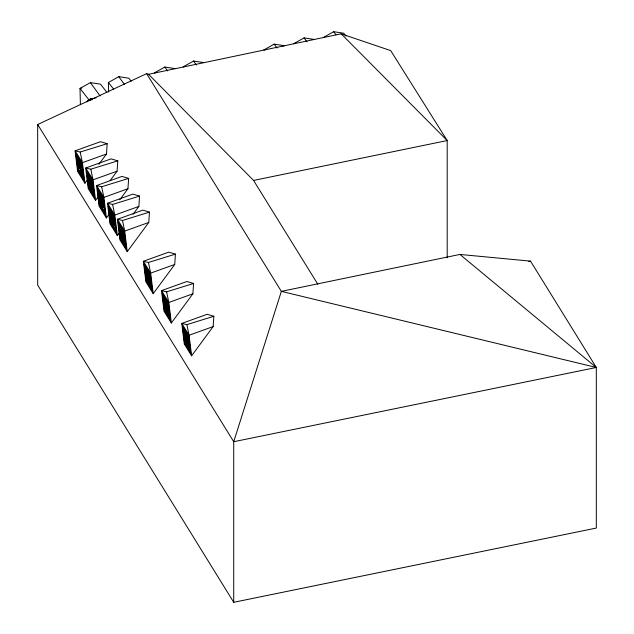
<?xml version="1.0" encoding="UTF-8"?>
<svg xmlns="http://www.w3.org/2000/svg" width="634" height="634" viewBox="0 0 634 634"><rect width="100%" height="100%" fill="white"/><g stroke="black" fill="none" stroke-linecap="round" stroke-linejoin="round"><path stroke-width="0.95" d="M98.912 164.277L106.48 154.014L107.178 143.688L100.497 141.707L75.105 150.837L77.633 171.394L84.948 183.226L87.27 180.064M110.102 180.65L117.092 171.18L117.789 160.854L111.101 158.872L85.717 168.002L88.245 188.56L95.552 200.392L97.882 197.229M119.786 199.781L127.933 188.726L128.639 178.4L121.95 176.426L96.558 185.556L99.094 206.113L106.401 217.938L109.31 213.991M133.045 214.308L138.862 206.415L139.567 196.088L132.878 194.107L107.487 203.245L110.023 223.794L117.33 235.626L119.66 232.464M148.776 222.447L149.473 212.121L142.793 210.139L117.401 219.277L119.929 239.834L127.244 251.658L148.776 222.447L124.708 231.109L127.244 251.658M174.73 264.457L175.436 254.123L168.747 252.15L143.355 261.279L145.891 281.837L153.198 293.661L174.73 264.457L150.67 273.111L153.198 293.661M192.879 293.804L193.576 283.477L186.887 281.504L161.496 290.634L164.032 311.191L171.338 323.015L192.879 293.804L168.81 302.466L171.338 323.015M213.143 326.597L213.84 316.271L207.159 314.298L181.768 323.427L184.296 343.985L191.611 355.809L213.143 326.597L189.075 335.259L191.611 355.809M87.016 101.923L88.784 99.601L96.083 97.826M106.821 92.255L100.465 84.156L90.385 82.626L80.011 88.435L80.407 104.705M108.644 92.057L108.406 82.491L118.78 76.682L128.861 78.212L131.175 81.152M174.889 68.575L164.816 67.045L154.434 72.855L156.297 72.466M203.601 62.56L193.528 61.038L183.155 66.847L185.009 66.459M282.431 46.06L284.294 45.672L274.213 44.142L263.839 49.951L265.701 49.563M314.155 39.419L304.082 37.897L293.708 43.698L295.563 43.31M323.292 37.509L333.666 31.7L343.739 33.222L346.053 36.17M233.724 602.3L233.724 441.716L281.345 291.363L459.927 254.44L530.515 261.137L596.317 367.474L596.317 528.059L233.724 602.3L37.683 285.094L37.683 124.518L146.628 73.647L148.586 74.305L253.568 180.436L317.824 284.254M77.015 156.376L81.802 163.723L83.474 178.693L78.37 170.435L76.698 155.465M79.599 159.594L79.131 159.8L79.686 164.301L80.153 164.095M77.594 161.076L78.061 160.87L80.177 164.293L79.71 164.499L80.423 168.937M79.955 160.172L79.488 160.378L80.043 164.88L82.182 168.509L82.658 168.303M81.604 163.802L82.079 163.596M78.172 165.775L78.64 165.569L80.336 168.311M80.043 164.88L79.646 160.307M81.921 167.756C77.863 159.713 80.962 172.234 82.761 173.209L83.236 173.003M81.001 173.645L80.288 169.207L80.764 169.001M78.37 170.435L78.069 166.639M78.727 170.284L78.331 165.712L80.019 168.454M80.621 169.587L80.225 165.014M81.96 170.95L81.12 169.579L80.645 169.785L81.2 174.287L81.675 174.081M82.737 173.011L83.212 172.805M94.244 195.795L88.982 187.601L87.302 172.63L92.405 180.888L93.927 194.884M83.316 177.718L81.358 174.215L80.803 169.714L82.919 173.145M89.743 176.965L90.21 176.759M90.876 186.174L88.911 182.679L88.356 178.178L90.48 181.601L88.174 178.043L88.649 177.837M90.369 180.777L88.673 178.035L88.197 178.241L88.752 182.75L91.058 186.301L88.784 182.949L89.339 187.45L89.806 187.244M90.297 181.475L88.332 177.98L87.777 173.47M92.215 180.975L92.683 180.769M88.752 182.75L89.228 182.544M93.349 190.176L91.391 186.681L90.836 182.18L92.952 185.603L90.654 182.053L91.122 181.847L92.398 183.9M92.77 185.477C90.353 184.431 89.41 169.635 90.654 182.053M88.982 187.601L88.221 180.08M93.658 194.131L91.97 191.389L91.415 186.879L93.531 190.311L91.391 186.681M91.724 186.745L91.256 186.951L91.811 191.452L92.279 191.246M91.454 190.874L89.489 187.379L88.934 182.877M105.093 213.341L99.831 205.154L98.151 190.184M101.06 194.313L100.584 194.519L101.139 199.021L101.614 198.814M100.814 194.733L102.581 209.038L104.903 212.794L103.255 198.442L98.627 191.024L99.023 195.597L101.163 199.219L101.717 203.72L99.76 200.225L99.205 195.724L101.321 199.147M99.047 195.795L99.522 195.589L100.362 196.96M100.941 195.098L101.416 194.892L101.638 196.691M101.163 199.219L101.638 199.013M103.057 198.521L103.532 198.315L97.359 188.433L99.443 205.321L105.569 215.227L103.485 198.339M100.077 200.09L99.601 200.296C105.173 209.513 101.266 212.247 99.784 200.423L101.741 203.926M99.625 200.495L100.101 200.289L101.789 203.031M101.099 195.026C98.761 197.158 108.137 209.854 101.519 199.797M103.611 203.023L101.654 199.528M99.831 205.154L99.641 202.286M102.55 204.093L102.074 204.299L104.372 207.857L102.098 204.497M104.198 207.73L102.233 204.235L101.678 199.726M102.653 209.006L102.256 204.433M108.921 207.936L114.183 216.123L115.863 231.093L110.76 222.835L108.921 207.936L114.065 216.178L115.863 231.093M109.555 208.705L109.951 213.278L112.091 216.907L112.567 216.701M104.776 212.43L102.811 208.935M111.988 211.994L111.513 212.2L113.351 226.473L111.029 222.716L109.08 207.865M109.951 213.278L110.427 213.072M110.451 213.27L109.975 213.476L110.53 217.985L112.678 221.607L113.145 221.401L111.029 217.977L110.554 218.183L111.108 222.685L111.584 222.479L113.28 225.221M112.028 212.715L112.424 217.288L114.572 220.909L115.039 220.703M112.067 216.709L112.543 216.503M113.993 216.21L114.461 216.004M110.53 217.985L111.005 217.779L111.853 219.15M112.424 217.288L112.9 217.082L113.748 218.453M112.646 221.409L113.121 221.203M114.548 220.711L115.016 220.505M110.76 222.835L116.022 231.03M115.618 225.411L115.15 225.617L113.01 221.987L113.478 221.781L115.174 224.523M115.198 224.721L113.502 221.979L113.034 222.185L113.589 226.687L113.185 222.114L114.881 224.856M115.126 225.411L113.161 221.916L112.606 217.414L114.73 220.838M125.928 247.062L120.666 238.875L118.835 223.968L124.098 232.163L124.454 236.744L123.899 232.242L124.375 232.036M121.894 228.034L121.427 228.24L121.982 232.741L120.016 229.246L119.311 224.808L119.866 229.318L122.005 232.94L122.719 237.378L120.595 233.946L120.04 229.445L120.444 234.017L122.584 237.647L123.139 242.148L121.181 238.653L120.626 234.144L122.584 237.647M122.005 232.94L120.04 229.445M120.444 234.017L120.912 233.811L122.18 235.864M124.478 236.942L122.52 233.447C124.002 245.271 127.91 242.537 122.338 233.32L122.806 233.114L124.082 235.166M120.666 238.875L118.994 223.905M121.49 238.511L121.023 238.717L120.468 234.215L120.935 234.009L122.211 236.07M125.77 246.087L125.056 241.649L123.075 237.956M123.416 238.012L122.941 238.218L123.495 242.727L123.971 242.521L125.239 244.573M125.056 241.649L123.099 238.154L123.654 242.656L125.35 245.398M148.514 279.451L146.557 275.956L146.002 271.447C152.303 281.884 143.054 268.499 145.424 266.748L150.052 274.165L151.732 289.136L146.628 280.878L144.948 265.908M147.381 270.243L147.857 270.036M145.82 271.32L146.296 271.114M147.936 274.744L145.978 271.249L145.424 266.748M150.052 274.165L150.417 278.754L148.451 275.259L147.738 270.821L148.293 275.322L150.44 278.952L150.995 283.453L149.03 279.959L148.324 275.521L148.879 280.03L151.019 283.652L151.574 288.153L149.608 284.658L149.053 280.157L151.019 283.652M148.832 283.398L147.136 280.656L146.581 276.155L148.697 279.578L146.399 276.02L146.874 275.814M146.898 276.012L146.422 276.218L146.977 280.727L147.453 280.521M150.44 278.952L148.475 275.457M146.628 280.878L145.067 266.835M149.37 280.022L148.903 280.228L149.458 284.729L149.925 284.523M162.938 295.325L168.081 303.567L169.872 318.49L164.769 310.232L163.089 295.262M168.192 303.52L163.564 296.102L163.96 300.674L166.108 304.296L166.576 304.09L164.46 300.667M165.529 299.597L167.519 314.115L169.841 317.872M163.96 300.674L163.564 296.102M166.259 304.233C161.662 295.024 164.626 307.387 166.687 309.004L167.154 308.798L165.886 306.737M166.037 300.104L166.441 304.677L168.581 308.306L169.048 308.1M166.084 304.098L166.552 303.892L164.856 301.15M168.002 303.599L168.47 303.393M164.539 305.374L165.014 305.168L164.792 303.369M166.845 308.932L164.721 305.509L165.117 310.081L165.593 309.875L165.371 308.069M166.441 304.677L166.908 304.471L166.687 302.672M168.739 308.235C164.135 299.026 167.099 311.389 169.159 313.006L169.627 312.8L167.511 309.376L167.043 309.582L167.598 314.084L168.065 313.878L170.181 317.301L169.714 317.507M166.663 308.806L167.13 308.599M168.557 308.108L169.024 307.902M164.769 310.232L170.031 318.419M167.019 309.384L167.487 309.178L167.265 307.371M167.241 313.505L165.276 310.01L164.721 305.509M169.135 312.808L169.603 312.602M183.202 328.119L188.464 336.313L190.137 351.284L185.033 343.026L183.202 328.119L188.346 336.361L190.137 351.284M183.828 328.895L184.232 333.468L186.372 337.09L186.84 336.884L185.992 335.513M184.232 333.468L183.939 329.791M186.531 337.026C181.926 327.81 184.89 340.181 186.951 341.797L187.418 341.591M186.309 332.898L186.705 337.47L188.845 341.1L189.32 340.886L187.196 337.462L186.729 337.668L187.284 342.17L189.423 345.799L189.899 345.593M186.348 336.892L186.816 336.686M188.266 336.392L188.742 336.186L182.568 326.304L184.645 343.192L190.771 353.098L188.694 336.21M184.811 338.168L185.279 337.962L185.057 336.163M185.302 338.16L184.835 338.366L185.39 342.875L185.857 342.661L186.705 344.032M186.705 337.47L187.173 337.264L186.951 335.465M186.927 341.599L187.395 341.385M188.821 340.894L189.297 340.688L187.173 337.264M185.033 343.026L190.295 351.212M187.284 342.17L187.751 341.964M187.783 342.162L187.307 342.376L187.862 346.877L190.105 350.665M187.505 346.299L187.973 346.093M189.4 345.601L189.875 345.395M189.582 345.728L187.466 342.305L187.862 346.877L185.952 332.319L187.632 346.663L185.31 342.907L183.551 328.602M189.978 350.301L188.021 346.806M106.48 154.014L82.412 162.669L84.948 183.226M117.092 171.18L93.024 179.834L95.552 200.392M127.933 188.726L103.873 197.388L106.401 217.938M138.862 206.415L114.802 215.069L117.33 235.626M80.201 152.033L82.412 162.669L75.105 150.837L80.201 152.033L107.178 143.688M90.813 169.199L93.024 179.834L85.717 168.002L90.813 169.199L117.789 160.854M101.654 186.753L103.873 197.388L96.558 185.556L101.654 186.753L128.639 178.4M112.59 204.441L114.802 215.069L107.487 203.245L112.59 204.441L139.567 196.088M122.497 220.473L124.708 231.109L117.401 219.277L122.497 220.473L149.473 212.121M148.459 262.476L150.67 273.111L143.355 261.279L148.459 262.476L175.436 254.123M166.599 291.83L168.81 302.466L161.496 290.634L166.599 291.83L193.576 283.477M186.864 324.624L189.075 335.259L181.768 323.427L186.864 324.624L213.84 316.271M81.873 88.047L80.011 88.435L88.784 99.601L92.588 98.936M148.586 74.305L341.179 33.816L390.702 50.609L447.192 140.55L447.192 257.784M87.682 100.537L90.393 100.188L87.857 100.719M87.738 100.592L90.274 100.061M88.705 100.751L90.226 100.212M253.568 180.436L447.192 140.55L341.179 33.816M528.582 261.533L530.515 261.137M459.927 254.44L596.317 367.474L233.724 441.716L37.683 124.518M596.317 367.474L281.345 291.363L146.628 73.647M108.406 82.491L113.668 89.188M333.666 31.7L335.949 34.83M304.082 37.897L306.927 41.804M274.213 44.142L277.066 48.057M193.528 61.038L196.374 64.953M164.816 67.045L167.661 70.96M118.78 76.682L124.478 84.512M90.385 82.626L100.077 95.932M76.54 155.536L81.683 163.77L83.474 178.693M87.151 172.702L92.295 180.936L94.086 195.858M97.993 190.248L103.136 198.49L104.935 213.412M118.835 223.968L123.979 232.21L125.77 247.133M144.79 265.979L149.941 274.213L151.732 289.136M78.885 162.042L78.037 160.671L77.57 160.877L79.71 164.499M99.49 195.391L100.338 196.762M149.188 275.806L150.036 277.177M82.23 167.614L80.542 164.872L80.764 166.679M92.421 184.098L91.145 182.045L90.678 182.251L91.233 186.753M102.843 200.962L103.691 202.333M113.771 218.651L112.923 217.28L112.456 217.486L113.01 221.987M124.105 235.365L122.83 233.312L122.362 233.518L122.917 238.019M148.015 274.054L146.319 271.312L145.844 271.518L146.399 276.02M149.22 276.004L150.06 277.375M79.844 164.238L77.72 160.806L77.277 157.208M80.201 164.816L81.897 167.558M99.181 195.526L101.297 198.949M112.226 216.638L110.11 213.214L109.666 209.608M114.699 220.64L112.583 217.216L112.139 213.61M124.613 236.68C121.736 235.38 121.189 220.973 122.338 233.32M164.119 300.603L166.235 304.035M168.715 308.037L166.591 304.613L166.148 301.007M184.383 333.397L186.507 336.82M188.98 340.83L186.864 337.399L186.42 333.801M79.868 164.436L77.752 161.004L78.307 165.514L79.995 168.256M112.25 216.836L110.134 213.412L110.688 217.914L112.804 221.337M189.003 341.029L186.887 337.597L187.442 342.106L189.558 345.53M80.312 168.113L78.616 165.371L78.148 165.577L80.288 169.207M81.089 169.381L81.937 170.752M89.648 183.226L90.496 184.597M102.97 204.782L103.817 206.153M147.294 276.503L148.57 278.556M89.671 183.424L90.519 184.795M102.993 204.98L103.841 206.351M147.318 276.701L148.594 278.754M80.78 169.516L82.895 172.939M166.813 308.734L164.697 305.311L164.143 300.801M169.294 312.736L167.17 309.313L166.623 304.811M187.085 341.528L184.962 338.096L184.407 333.595M112.828 221.543L110.712 218.112L111.267 222.613L112.963 225.355M169.318 312.934L167.202 309.511L167.756 314.012L169.872 317.444M187.109 341.726L184.993 338.302L185.548 342.804L187.664 346.227M101.075 205.479L101.923 206.85M150.773 285.894L152.041 287.947M189.178 348.042L190.026 349.413M78.885 170.213L80.573 172.955M113.74 226.623L115.436 229.365M80.97 174.073L78.648 170.316L76.888 156.012M83.442 178.075L81.12 174.318L79.29 159.728M94.054 195.248L91.732 191.492L89.893 176.902L91.581 191.238L89.259 187.482L87.492 173.177M115.832 230.483L113.51 226.726L111.671 212.136M125.738 246.515L123.416 242.759L121.585 228.169M151.7 288.518L149.378 284.761L147.54 270.171M78.529 170.364L83.633 178.622M89.14 187.537L93.737 194.963M99.99 205.083L104.578 212.517M120.825 238.804L125.421 246.238M146.787 280.807L151.891 289.064M184.478 331.455L184.7 333.262M183.361 328.055L185.08 342.027M168.081 303.567L169.872 318.49M165.601 299.565L167.368 313.87L165.046 310.113L163.279 295.809M164.214 298.662L164.436 300.468M163.207 296.189L164.808 309.233M148.324 271.518L148.546 273.317M149.014 277.121L149.236 278.92M149.592 281.821L149.814 283.62M147.46 270.211L149.228 284.515L146.906 280.759L145.138 266.454M145.852 267.508L146.074 269.315M146.43 272.216L146.652 274.015M147.12 277.819L147.342 279.618M124.779 237.75L125.817 246.127M122.362 229.508L122.584 231.315M122.941 234.215L123.162 236.014M123.527 238.915L123.86 241.617M121.506 228.208L123.265 242.513L120.943 238.756L119.184 224.444M119.778 224.602L120 226.409M120.468 230.205L120.69 232.012M121.046 234.913L121.268 236.712M113.502 221.979L113.724 223.778M101.995 199.591L102.328 202.294M102.684 205.194L102.906 206.993M100.743 194.448L102.423 208.792L100.101 205.036L98.341 190.723M98.936 190.882L99.158 192.688M99.522 195.589L99.744 197.388M100.101 200.289L100.434 202.991M98.381 192.047L99.411 200.423M90.678 178.241L90.9 180.04M91.256 182.941L91.478 184.748M91.835 187.648L92.057 189.447M88.316 175.135L88.094 173.336L87.619 173.542L88.174 178.043M88.673 178.035L89.006 180.738M89.362 183.638L89.584 185.445M87.302 172.63L87.991 178.217M81.12 169.579L81.342 171.378M78.64 165.569L78.862 167.376M76.809 156.392L77.839 164.777M90.9 98.397L90.947 100.315M90.345 98.254L90.393 100.188M82.032 163.62L75.906 153.713L77.982 170.601L84.108 180.516L82.032 163.62M92.635 180.793L86.517 170.879L88.594 187.767L94.72 197.681L92.635 180.793M114.413 216.028L108.295 206.113L110.371 223.009L116.498 232.916L114.413 216.028M124.327 232.06L118.201 222.154L120.278 239.042L126.404 248.948L124.327 232.06M150.282 274.062L144.164 264.156L146.24 281.044L152.366 290.951L150.282 274.062M168.422 303.417L162.304 293.51L164.38 310.398L170.506 320.305L168.422 303.417"/></g></svg>
